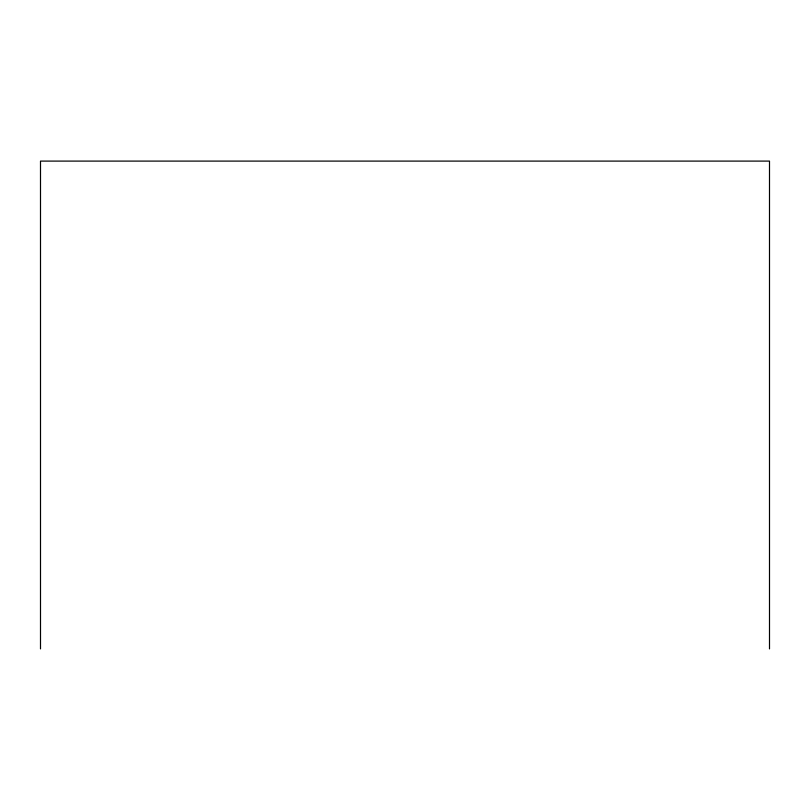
<?xml version="1.0" encoding="UTF-8"?>
<svg xmlns="http://www.w3.org/2000/svg" width="810" height="810" viewBox="0 0 810 810"><rect width="100%" height="100%" fill="white"/><g stroke="black" fill="none" stroke-linecap="round" stroke-linejoin="round"><path stroke-width="1.21" d="M769.5 648.901L769.5 161.099L40.5 161.099L40.5 648.901"/></g></svg>
